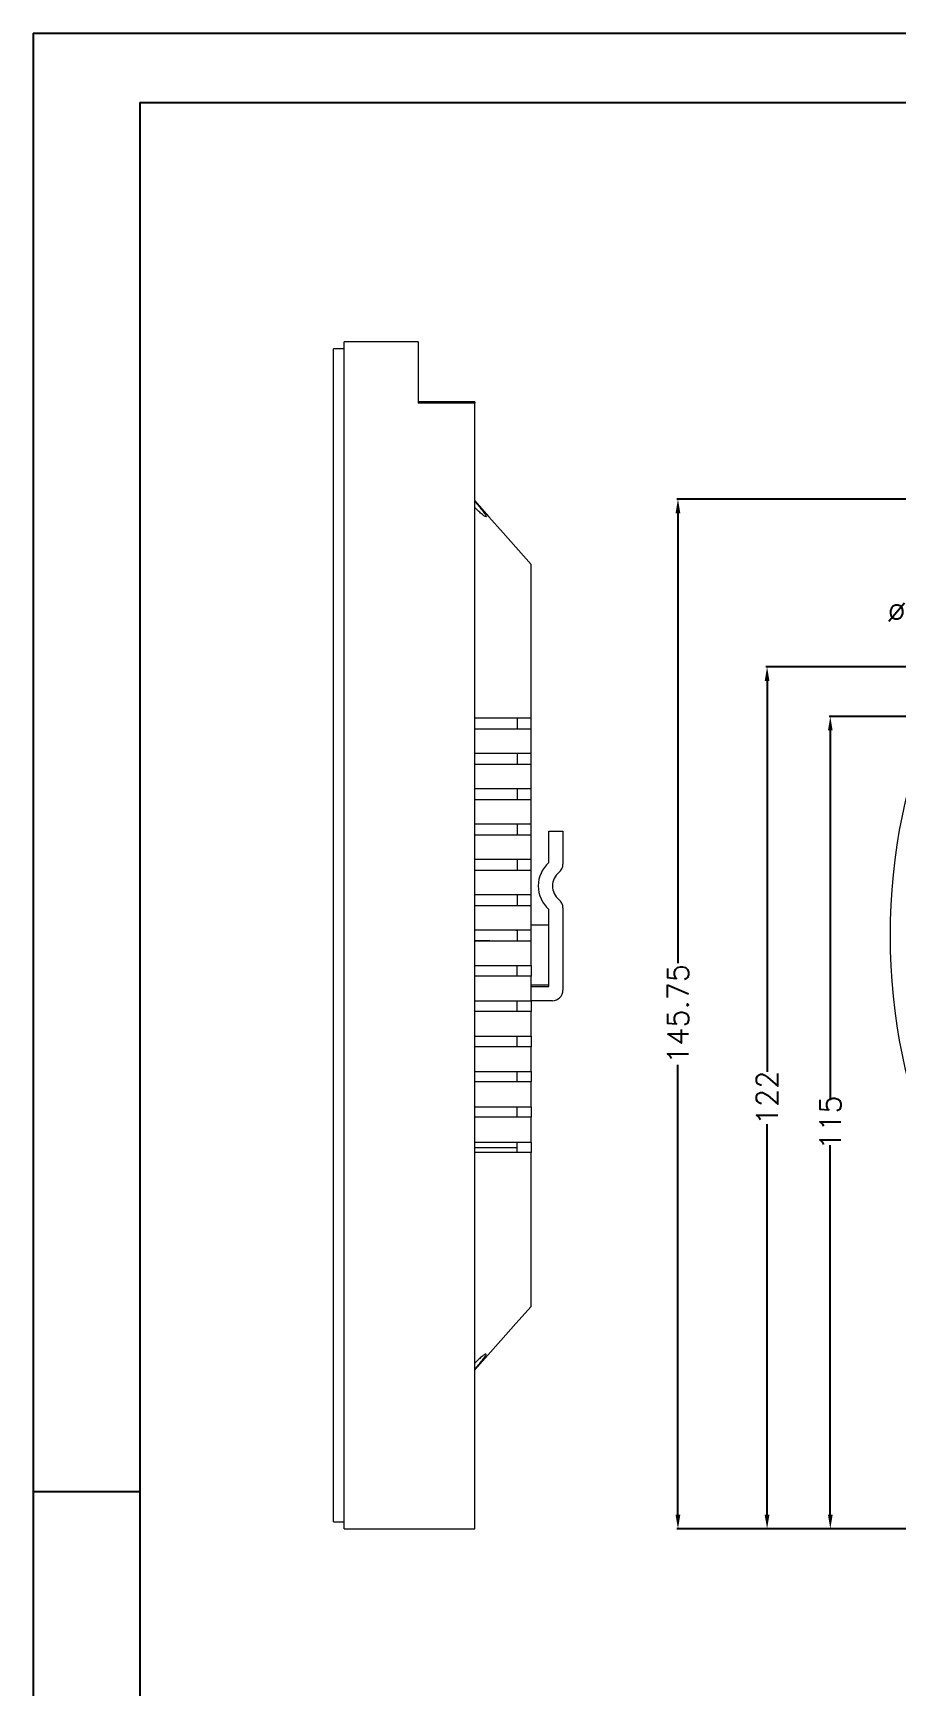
# Model space of a CAD drawing. Header units: inches. Extents: x 2104 to 4359, y 410 to 823.
# Drawn here: x 2800.5 to 2922.8, y 588.6 to 822.7 of the extents above; entities that cross this region are included whole.
import ezdxf

# ---------------------------------------------------------------- set-up
doc = ezdxf.new("R2010")
doc.units = ezdxf.units.IN
doc.styles.get("Standard").update_dxf_attribs({"font": 'txt', "bigfont": 'gbcbig.shx'})
doc.dimstyles.new('3', dxfattribs={"dimtxt": 3, "dimasz": 2, "dimexe": 0.18, "dimexo": 0.0625, "dimgap": 0.2, "dimtad": 0, "dimzin": 12, "dimdsep": 46, "dimtxsty": 'Standard', "dimcen": 1, "dimclrd": 3, "dimclre": 3, "dimadec": 0, "dimazin": 0, "dimtfac": 1, "dimtofl": 0, "dimtmove": 0, "dimatfit": 3, "dimfxl": 1, "dimtolj": 1, "dimtzin": 0, "dimarcsym": 0})

# ---------------------------------------------------------------- blocks, each defined once
blk = doc.blocks.new('*D184')
at = {"color": 3, "lineweight": -2}
for p, q in [((2974.31, 725.96), (2913.19, 725.96)), ((2913.37, 723.96), (2913.37, 671.66)), ((2913.37, 612.96), (2913.37, 665.26)), ((3005.81, 610.96), (2913.19, 610.96))]:
    blk.add_line(p, q, dxfattribs=at)
at = {"color": 3}
for points in [[(2913.04, 723.96), (2913.7, 723.96), (2913.37, 725.96)], [(2913.04, 612.96), (2913.7, 612.96), (2913.37, 610.96)]]:
    blk.add_solid(points, dxfattribs=at)
at = {"layer": 'Defpoints', "color": 0}
for p in [(2913.37, 725.96), (2974.37, 725.96), (3005.87, 610.96)]:
    blk.add_point(p, dxfattribs=at)
at = {"color": 0, "insert": (2913.37, 668.46), "char_height": 3, "attachment_point": 5, "rotation": 90}
blk.add_mtext('\\A1;115', dxfattribs=at)
blk = doc.blocks.new('*D185')
at = {"color": 3, "lineweight": -2}
for p, q in [((2959.31, 732.96), (2904.24, 732.96)), ((2904.42, 730.96), (2904.42, 675.66)), ((2904.42, 612.96), (2904.42, 668.26)), ((3005.81, 610.96), (2904.24, 610.96))]:
    blk.add_line(p, q, dxfattribs=at)
at = {"color": 3}
for points in [[(2904.08, 730.96), (2904.75, 730.96), (2904.42, 732.96)], [(2904.08, 612.96), (2904.75, 612.96), (2904.42, 610.96)]]:
    blk.add_solid(points, dxfattribs=at)
at = {"layer": 'Defpoints', "color": 0}
for p in [(2904.42, 732.96), (2959.37, 732.96), (3005.87, 610.96)]:
    blk.add_point(p, dxfattribs=at)
at = {"color": 0, "insert": (2904.42, 671.96), "char_height": 3, "attachment_point": 5, "rotation": 90}
blk.add_mtext('\\A1;122', dxfattribs=at)
blk = doc.blocks.new('*D186')
at = {"color": 3, "lineweight": -2}
for p, q in [((2963.81, 756.71), (2891.62, 756.71)), ((2891.8, 754.71), (2891.8, 691.04)), ((2891.8, 612.96), (2891.8, 676.64)), ((3005.81, 610.96), (2891.62, 610.96))]:
    blk.add_line(p, q, dxfattribs=at)
at = {"color": 3}
for points in [[(2891.46, 754.71), (2892.13, 754.71), (2891.8, 756.71)], [(2891.46, 612.96), (2892.13, 612.96), (2891.8, 610.96)]]:
    blk.add_solid(points, dxfattribs=at)
at = {"layer": 'Defpoints', "color": 0}
for p in [(2963.87, 756.71), (2891.8, 610.96), (3005.87, 610.96)]:
    blk.add_point(p, dxfattribs=at)
at = {"color": 0, "insert": (2891.8, 683.84), "char_height": 3, "attachment_point": 5, "rotation": 90}
blk.add_mtext('\\A1;145.75', dxfattribs=at)
blk = doc.blocks.new('*D196')
at = {"color": 3, "lineweight": -2}
for p, q in [((2930.02, 739.18), (2956.68, 733.53)), ((2958.37, 732.96), (2960.37, 732.96)), ((2959.37, 731.96), (2959.37, 733.96))]:
    blk.add_line(p, q, dxfattribs=at)
at = {"color": 3}
blk.add_solid([(2956.75, 733.86), (2956.61, 733.2), (2958.64, 733.12)], dxfattribs=at)
at = {"layer": 'Defpoints', "color": 0}
for p in [(2958.64, 733.12), (2960.1, 732.81)]:
    blk.add_point(p, dxfattribs=at)
at = {"color": 0, "insert": (2925.91, 740.05), "char_height": 3, "attachment_point": 5, "rotation": 348.0405}
blk.add_mtext('\\A1;∅1.5', dxfattribs=at)

msp = doc.modelspace()

# ---------------------------------------------------------------- linework, layer by layer
for p, q in [((2800.485, 822.657), (3384.387, 822.657)), ((2800.485, 822.657), (2800.485, 409.797)), ((2815.594, 812.827), (3374.557, 812.827)), ((2815.594, 812.827), (2815.594, 419.627)), ((2815.594, 616.227), (2800.485, 616.227)), ((2800.485, 600.936), (2800.485, 409.797))]:
    msp.add_line(p, q)
at = {"color": 7, "linetype": 'Continuous', "lineweight": 15}
for p, q in [((2844.519, 777.96), (2843.019, 777.96)), ((2843.019, 694.96), (2843.019, 777.96)), ((2855.019, 778.96), (2844.519, 778.96)), ((2844.519, 694.96), (2844.519, 778.96)), ((2855.019, 778.96), (2855.019, 770.292)), ((2863.019, 770.447), (2855.019, 770.447)), ((2863.019, 770.292), (2855.019, 770.292)), ((2863.019, 770.447), (2863.019, 770.292)), ((2863.019, 610.96), (2863.019, 770.292)), ((2871.019, 732.46), (2871.019, 747.46)), ((2871.019, 725.71), (2871.019, 732.46)), ((2871.019, 725.71), (2863.019, 725.71)), ((2869.019, 725.71), (2869.019, 724.21)), ((2871.019, 724.21), (2871.019, 725.71)), ((2863.019, 724.21), (2871.019, 724.21)), ((2871.019, 720.71), (2871.019, 724.21)), ((2871.019, 720.71), (2863.019, 720.71)), ((2863.019, 719.21), (2871.019, 719.21)), ((2869.019, 720.71), (2869.019, 719.21)), ((2871.019, 719.21), (2871.019, 720.71)), ((2871.019, 715.71), (2871.019, 719.21)), ((2871.019, 715.71), (2863.019, 715.71)), ((2863.019, 714.21), (2871.019, 714.21)), ((2863.019, 714.21), (2865.174, 714.21)), ((2869.019, 715.71), (2868.864, 715.71)), ((2869.019, 715.71), (2869.019, 714.21)), ((2871.019, 714.21), (2871.019, 715.71)), ((2871.019, 710.71), (2871.019, 714.21)), ((2871.019, 710.71), (2863.019, 710.71)), ((2866.709, 710.71), (2863.019, 710.71)), ((2863.019, 709.21), (2871.019, 709.21)), ((2863.019, 709.21), (2865.174, 709.21)), ((2869.019, 710.71), (2868.864, 710.71)), ((2869.019, 710.71), (2869.019, 709.21)), ((2871.019, 709.21), (2871.019, 710.71)), ((2871.019, 705.71), (2871.019, 709.21)), ((2873.519, 705.286), (2873.519, 709.71)), ((2873.519, 709.71), (2875.519, 709.71)), ((2875.519, 709.71), (2875.519, 705.053)), ((2871.019, 705.71), (2863.019, 705.71)), ((2866.709, 705.71), (2863.019, 705.71)), ((2869.019, 705.71), (2868.864, 705.71)), ((2869.019, 705.71), (2869.019, 704.21)), ((2871.019, 704.21), (2871.019, 705.71)), ((2863.019, 704.21), (2871.019, 704.21)), ((2863.019, 704.21), (2865.174, 704.21)), ((2871.019, 700.71), (2871.019, 704.21)), ((2871.019, 700.71), (2863.019, 700.71)), ((2866.709, 700.71), (2863.019, 700.71)), ((2869.019, 700.71), (2868.864, 700.71)), ((2869.019, 700.71), (2869.019, 699.21)), ((2871.019, 699.21), (2871.019, 700.71)), ((2863.019, 699.21), (2865.174, 699.21)), ((2871.019, 695.71), (2871.019, 699.21)), ((2873.519, 687.71), (2873.519, 698.634)), ((2875.519, 698.868), (2875.519, 687.21)), ((2871.019, 695.71), (2863.019, 695.71)), ((2868.864, 695.71), (2869.019, 695.71)), ((2869.019, 695.71), (2869.019, 694.21)), ((2871.019, 696.46), (2873.519, 696.46)), ((2871.019, 694.21), (2871.019, 695.71)), ((2843.019, 611.96), (2843.019, 694.96)), ((2844.519, 610.96), (2844.519, 694.96)), ((2863.019, 694.21), (2871.019, 694.21)), ((2865.174, 694.21), (2863.019, 694.21)), ((2871.019, 690.71), (2871.019, 694.21)), ((2863.019, 690.71), (2871.019, 690.71)), ((2863.019, 690.71), (2865.174, 690.71)), ((2869.019, 689.21), (2869.019, 690.71)), ((2871.019, 690.71), (2871.019, 689.21)), ((2871.019, 689.21), (2863.019, 689.21)), ((2866.709, 689.21), (2863.019, 689.21)), ((2869.019, 689.21), (2868.864, 689.21)), ((2871.019, 685.71), (2871.019, 689.21)), ((2871.019, 687.96), (2873.519, 687.96)), ((2871.019, 687.71), (2873.519, 687.71)), ((2863.019, 685.71), (2871.019, 685.71)), ((2863.019, 685.71), (2865.174, 685.71)), ((2871.019, 684.21), (2863.019, 684.21)), ((2866.709, 684.21), (2863.019, 684.21)), ((2869.019, 684.21), (2868.864, 684.21)), ((2869.019, 684.21), (2869.019, 685.71)), ((2871.019, 685.71), (2871.019, 684.21)), ((2874.019, 685.71), (2871.019, 685.71)), ((2871.019, 680.71), (2871.019, 684.21)), ((2863.019, 680.71), (2871.019, 680.71)), ((2863.019, 680.71), (2865.174, 680.71)), ((2871.019, 679.21), (2863.019, 679.21)), ((2866.709, 679.21), (2863.019, 679.21)), ((2869.019, 679.21), (2868.864, 679.21)), ((2869.019, 679.21), (2869.019, 680.71)), ((2871.019, 680.71), (2871.019, 679.21)), ((2871.019, 675.71), (2871.019, 679.21)), ((2863.019, 675.71), (2871.019, 675.71)), ((2863.019, 675.71), (2865.174, 675.71)), ((2871.019, 674.21), (2863.019, 674.21)), ((2866.709, 674.21), (2863.019, 674.21)), ((2869.019, 674.21), (2868.864, 674.21)), ((2869.019, 674.21), (2869.019, 675.71)), ((2871.019, 675.71), (2871.019, 674.21)), ((2871.019, 670.71), (2871.019, 674.21)), ((2863.019, 670.71), (2871.019, 670.71)), ((2863.019, 670.71), (2865.174, 670.71)), ((2869.019, 669.21), (2869.019, 670.71)), ((2871.019, 670.71), (2871.019, 669.21)), ((2871.019, 669.21), (2863.019, 669.21)), ((2866.709, 669.21), (2863.019, 669.21)), ((2869.019, 669.21), (2868.864, 669.21)), ((2871.019, 665.71), (2871.019, 669.21)), ((2863.019, 665.71), (2871.019, 665.71)), ((2863.019, 665.71), (2865.174, 665.71)), ((2863.019, 664.96), (2869.019, 664.96)), ((2869.019, 664.21), (2869.019, 665.71)), ((2871.019, 665.71), (2871.019, 664.21)), ((2871.019, 664.21), (2863.019, 664.21)), ((2871.019, 657.46), (2871.019, 664.21)), ((2871.019, 642.46), (2871.019, 657.46)), ((2843.019, 611.96), (2844.519, 611.96)), ((2844.519, 610.96), (2863.019, 610.96))]:
    msp.add_line(p, q, dxfattribs=at)
at = {"color": 7, "linetype": 'Continuous', "lineweight": 15, "flags": 128}
for points in [[(2863.019, 756.46), (2865.034, 754.193), (2867.05, 751.925), (2871.019, 747.46)], [(2863.019, 699.21), (2865.174, 699.21), (2867.329, 699.21), (2871.019, 699.21)], [(2871.019, 642.46), (2868.864, 640.036), (2866.709, 637.612), (2863.019, 633.46)]]:
    msp.add_lwpolyline(points, dxfattribs=at)
at = {"color": 7, "linetype": 'Continuous', "lineweight": 15}
msp.add_circle((3005.87, 694.96), 84, dxfattribs=at)
for centre, radius, start, end in [((2876.456, 701.96), 4.438, 131.45043, 228.54957), ((2874.019, 705.053), 1.5, 308.24662, 0), ((2876.456, 701.96), 2.438, 128.24662, 231.75338), ((2874.019, 698.868), 1.5, 0, 51.75338), ((2874.019, 687.21), 1.5, 270, 0)]:
    msp.add_arc(centre, radius, start, end, dxfattribs=at)
for points in [[(2863.019, 756.375), (2863.217, 756.149), (2863.408, 755.927), (2863.775, 755.494), (2863.952, 755.281), (2864.262, 754.891), (2864.399, 754.71), (2864.544, 754.491), (2864.583, 754.426), (2864.635, 754.321), (2864.648, 754.281), (2864.648, 754.225), (2864.635, 754.211), (2864.582, 754.21), (2864.543, 754.223), (2864.446, 754.271), (2864.387, 754.307), (2864.255, 754.398), (2864.183, 754.452), (2863.95, 754.635), (2863.773, 754.788), (2863.408, 755.123), (2863.217, 755.308), (2863.019, 755.509)], [(2863.019, 633.546), (2863.217, 633.772), (2863.408, 633.994), (2863.775, 634.427), (2863.952, 634.64), (2864.262, 635.03), (2864.399, 635.211), (2864.544, 635.43), (2864.583, 635.495), (2864.635, 635.6), (2864.648, 635.64), (2864.648, 635.696), (2864.635, 635.71), (2864.582, 635.711), (2864.543, 635.698), (2864.446, 635.65), (2864.387, 635.614), (2864.255, 635.523), (2864.183, 635.469), (2863.95, 635.286), (2863.773, 635.133), (2863.408, 634.797), (2863.217, 634.613), (2863.019, 634.412)]]:
    msp.add_open_spline(points, degree=3, knots=[0, 0, 0, 0, 0.125, 0.125, 0.25, 0.25, 0.375, 0.375, 0.4375, 0.4375, 0.5, 0.5, 0.5625, 0.5625, 0.625, 0.625, 0.6875, 0.6875, 0.75, 0.75, 0.875, 0.875, 1, 1, 1, 1], dxfattribs=at)

# ---------------------------------------------------------------- dimensions: what is measured, and where the dimension line sits
for base, p1, p2, picture, middle in [((2891.796, 610.96), (2963.87, 756.71), (3005.87, 610.96), '*D186', (2891.796, 683.835)), ((2904.416, 732.96), (3005.87, 610.96), (2959.37, 732.96), '*D185', (2904.416, 671.96)), ((2913.37, 725.96), (3005.87, 610.96), (2974.37, 725.96), '*D184', (2913.37, 668.46))]:
    dim = msp.add_linear_dim(base=base, p1=p1, p2=p2, angle=90, dimstyle='3')
    dim.commit()
    dim.dimension.update_dxf_attribs({"geometry": picture, "text_midpoint": middle})
dim = msp.add_diameter_dim_2p(p1=(2960.103, 732.805), p2=(2958.636, 733.116), dimstyle='3')
dim.commit()
dim.dimension.update_dxf_attribs({"geometry": '*D196', "text_midpoint": (2925.913, 740.047), "dimtype": 163})

doc.saveas('drawing.dxf')
